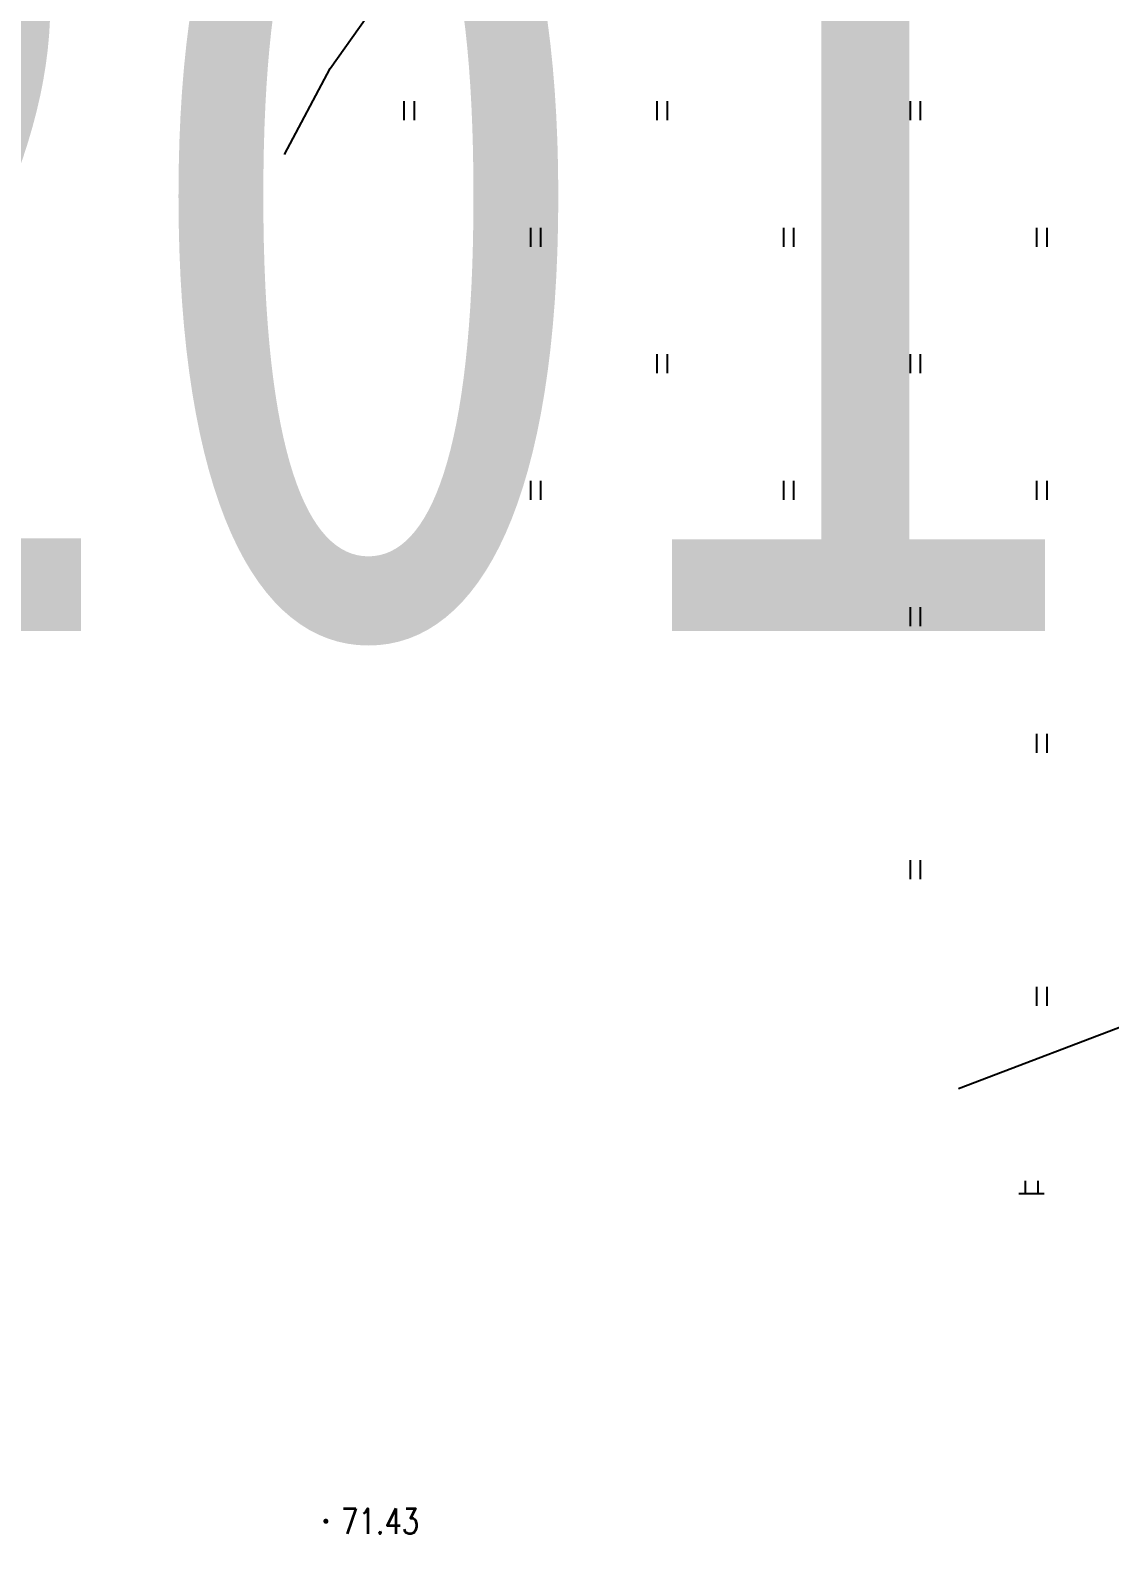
# Model space of a CAD drawing. Extents: x 10519 to 17598, y -625 to 2857.
# Drawn here: x 13686.5 to 13729.2, y 994.1 to 1054.3 of the extents above; entities that cross this region are included whole.
import ezdxf
from ezdxf.enums import TextEntityAlignment as Align

# ---------------------------------------------------------------- set-up
doc = ezdxf.new("R2010")
doc.units = 0
doc.header["$MEASUREMENT"] = 0
doc.layers.get('0').update_dxf_attribs({"linetype": 'CONTINUOUS'})
for name, color, linetype in [('0-现状单位', 7, 'CONTINUOUS'), ('00000道路边线', 2, 'CONTINUOUS'), ('0000原地形', 252, 'CONTINUOUS'), ('ASSIST', 252, 'CONTINUOUS'), ('GCD', 224, 'CONTINUOUS')]:
    doc.layers.add(name, color=color, linetype=linetype)
doc.styles.add('HZ', font='txt8.shx', dxfattribs={"width": 0.8, "bigfont": 'hz.shx'})
doc.styles.add('黑体', font='SIMHEI.TTF', dxfattribs={"width": 0.8})
doc.linetypes.add('10421', pattern='A,2,[150,AAA.SHX,S=1,R=0,X=0,Y=1],1e-11', length=2)

# ---------------------------------------------------------------- blocks, each defined once
blk = doc.blocks.new('GC200')
at = {"linetype": 'Continuous', "const_width": 0.2, "flags": 128}
blk.add_lwpolyline([(-0.1, 0, 1), (0.1, 0, 1)], format="xyb", close=True, dxfattribs=at)

msp = doc.modelspace()

# ---------------------------------------------------------------- linework, layer by layer
at = {"layer": '00000道路边线', "const_width": 0.4}
for points in [[(13722.932, 1134.042, -0.067825), (13790.915, 992.331, 0.067825), (13722.932, 1134.042, 0.414766), (13688.26, 1141.132), (13432.656, 971.971, 0.558152), (13433.473, 946.449), (13701.235, 792.911, 0.259948), (13720.713, 792.678), (13824.314, 848.824, 0.361072), (13831.443, 866.614), (13790.915, 992.331)], [(13693.522, 1138.618, -0.414763), (13721.259, 1132.946, -0.067828), (13789.011, 991.717, 0.067828), (13721.259, 1132.946, 0.414763), (13693.522, 1138.618), (13435.415, 967.801, 0.558152), (13435.96, 950.787), (13704.258, 796.942, 0.259948), (13719.841, 796.755), (13824.197, 853.31, 0.361072), (13829.425, 866.356), (13789.177, 991.203)]]:
    msp.add_lwpolyline(points, format="xyb", dxfattribs=at)
at = {"layer": '0000原地形', "linetype": '10421'}
for p, q in [((13698.366, 1052.751, 71.243), (13701.473, 1057.15, 71.243)), ((13696.557, 1049.357, 71.243), (13698.366, 1052.751, 71.243))]:
    msp.add_line(p, q, dxfattribs=at)
at = {"layer": '0000原地形'}
for p, q in [((13701.296, 1050.711), (13701.296, 1051.461)), ((13701.696, 1050.711), (13701.696, 1051.461)), ((13711.296, 1050.711), (13711.296, 1051.461)), ((13711.696, 1050.711), (13711.696, 1051.461)), ((13721.296, 1050.711), (13721.296, 1051.461)), ((13721.696, 1050.711), (13721.696, 1051.461)), ((13706.296, 1045.711), (13706.296, 1046.461)), ((13706.696, 1045.711), (13706.696, 1046.461)), ((13716.296, 1045.711), (13716.296, 1046.461)), ((13716.696, 1045.711), (13716.696, 1046.461)), ((13726.296, 1045.711), (13726.296, 1046.461)), ((13726.696, 1045.711), (13726.696, 1046.461)), ((13711.296, 1040.711), (13711.296, 1041.461)), ((13711.696, 1040.711), (13711.696, 1041.461)), ((13721.296, 1040.711), (13721.296, 1041.461)), ((13721.696, 1040.711), (13721.696, 1041.461)), ((13706.296, 1035.711), (13706.296, 1036.461)), ((13706.696, 1035.711), (13706.696, 1036.461)), ((13716.296, 1035.711), (13716.296, 1036.461)), ((13716.696, 1035.711), (13716.696, 1036.461)), ((13726.296, 1035.711), (13726.296, 1036.461)), ((13726.696, 1035.711), (13726.696, 1036.461)), ((13721.296, 1030.711), (13721.296, 1031.461)), ((13721.696, 1030.711), (13721.696, 1031.461)), ((13726.296, 1025.711), (13726.296, 1026.461)), ((13726.696, 1025.711), (13726.696, 1026.461)), ((13721.296, 1020.711), (13721.296, 1021.461)), ((13721.696, 1020.711), (13721.696, 1021.461)), ((13726.296, 1015.711), (13726.296, 1016.461)), ((13726.696, 1015.711), (13726.696, 1016.461)), ((13725.837, 1008.79), (13725.837, 1008.29)), ((13726.337, 1008.79), (13726.337, 1008.29)), ((13725.587, 1008.29), (13726.587, 1008.29))]:
    msp.add_line(p, q, dxfattribs=at)
at = {"layer": '0000原地形', "linetype": 'Continuous'}
msp.add_line((13723.201, 1012.436), (13776.591, 1032.802), dxfattribs=at)

# ---------------------------------------------------------------- block references
at = {"layer": 'ASSIST', "color": 252}
ref = msp.add_blockref('GC200', (13698.198, 995.334, 71.43), dxfattribs=dict(at, xscale=0.5, yscale=0.5, zscale=0.5))
ref.add_attrib('height', '71.43', dxfattribs={"layer": 'GCD', "linetype": 'Continuous', "height": 1, "style": 'HZ', "width": 0.8}).set_placement((13698.798, 995.334, 71.43), align=Align.MIDDLE_LEFT)

# ---------------------------------------------------------------- texts
at = {"layer": '0-现状单位', "insert": (13289.387, 1065.519), "char_height": 35, "width": 9512.37902, "attachment_point": 1, "style": '黑体'}
msp.add_mtext('衢州市柯城区花园街道2014--02号地块征收红线图', dxfattribs=at)

doc.saveas('drawing.dxf')
